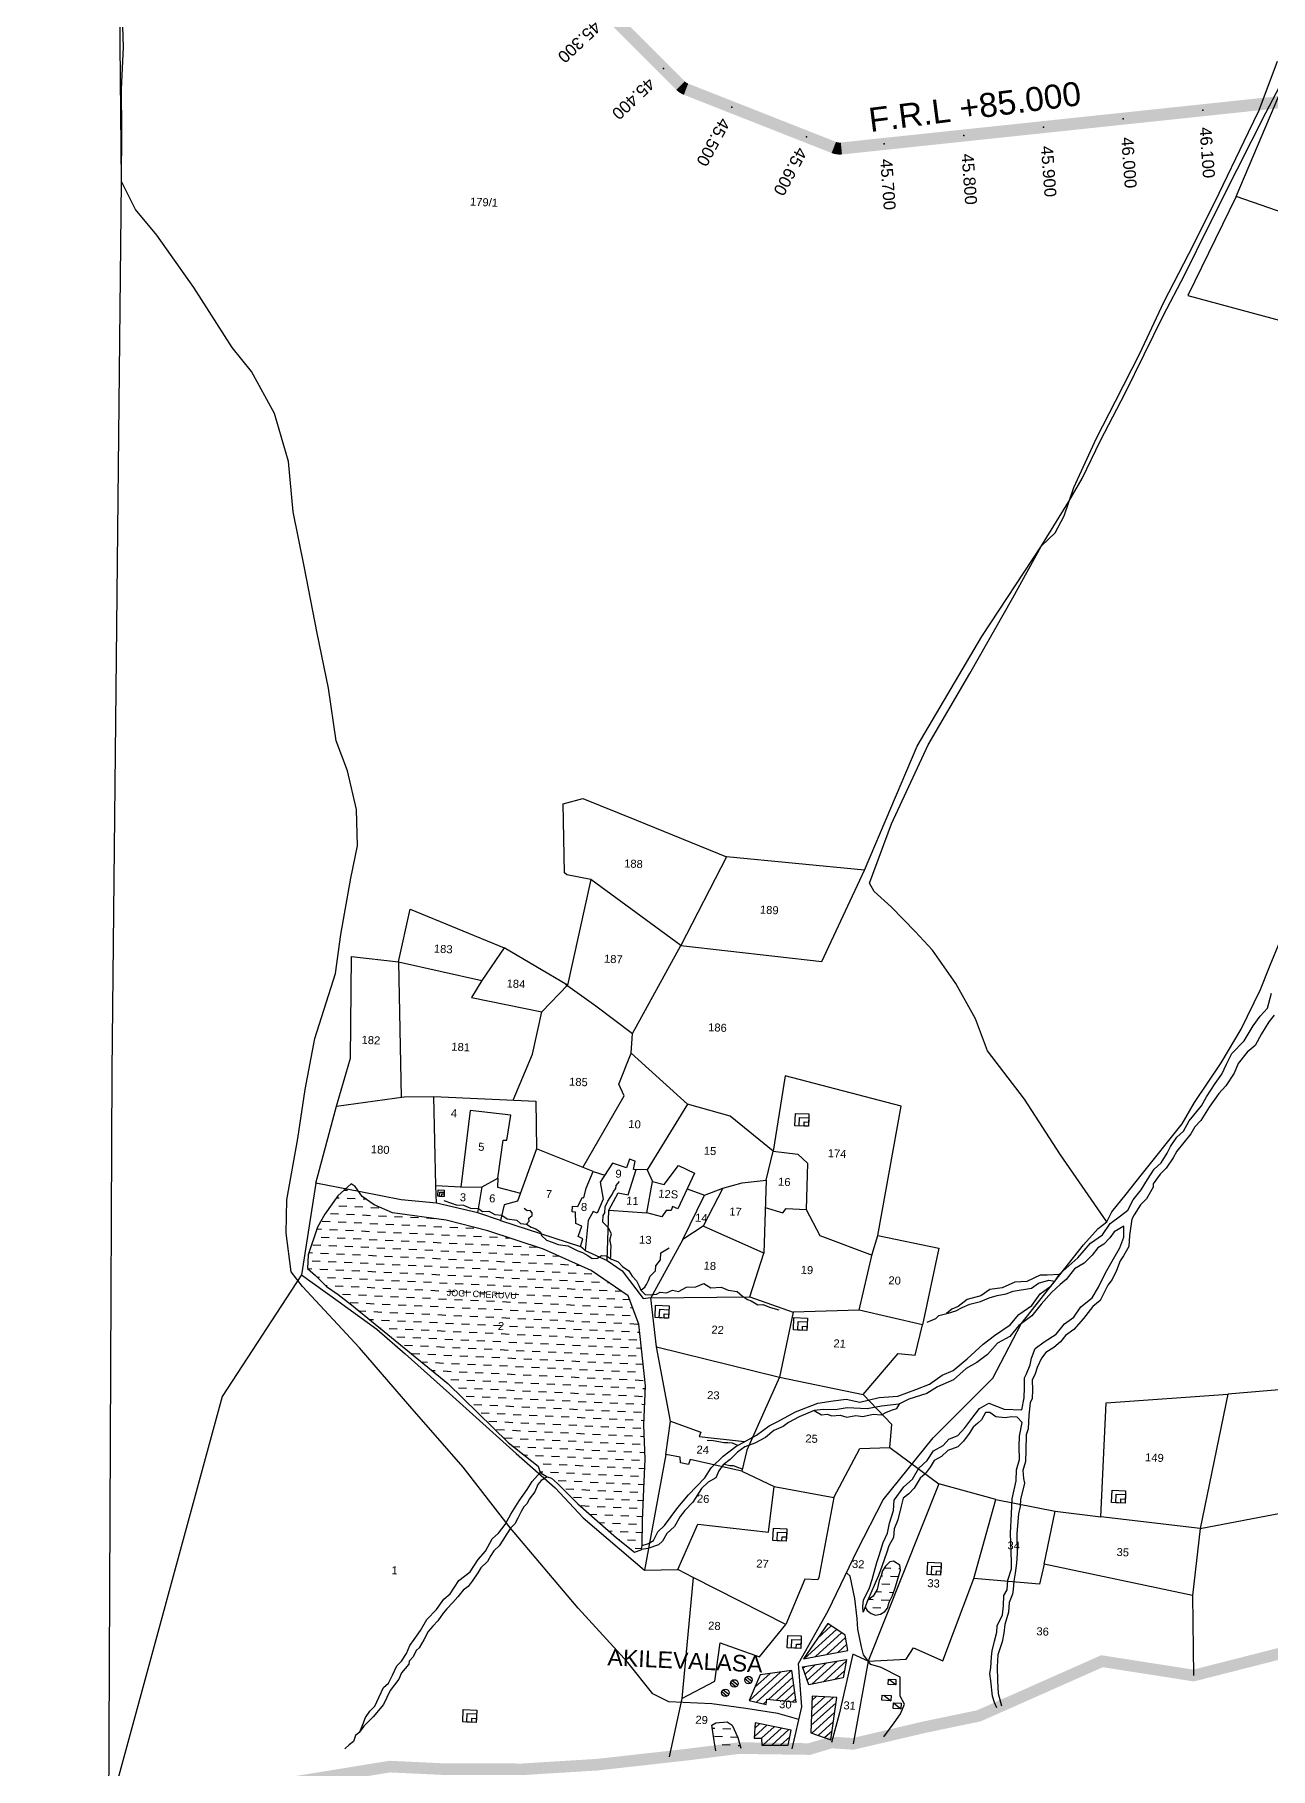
# Model space of a CAD drawing. Header units: inches. Extents: x 331863 to 341720, y 1578080 to 1585042.
# Drawn here: x 337528 to 339070, y 1580415 to 1582580 of the extents above; entities that cross this region are included whole.
import ezdxf

# ---------------------------------------------------------------- set-up
doc = ezdxf.new("R2010")
doc.units = ezdxf.units.IN
doc.header["$MEASUREMENT"] = 0
for name, pattern in [('ACAD_ISO02W100', [15, 12, -3]), ('ACAD_ISO03W100', [30, 12, -18]), ('ACAD_ISO07W100', [3, 0, -3]), ('BORDER', [1.75, 0.5, -0.25, 0.5, -0.25, 0, -0.25])]:
    doc.linetypes.add(name, pattern=pattern)
for name, color, linetype in [('BLOCK', 7, 'Continuous'), ('CARTTRACK', 30, 'ACAD_ISO02W100'), ('NALA', 4, 'Continuous'), ('ROUND WELL', 5, 'Continuous'), ('SQUAREWELL', 5, 'Continuous'), ('SURVEY_BND', 7, 'Continuous'), ('SURVEY_NO', 7, 'Continuous'), ('VILLAGE_AREA', 1, 'Continuous'), ('WATER_BODY', 4, 'Continuous')]:
    doc.layers.add(name, color=color, linetype=linetype)
doc.layers.add('FOOTPATH', color=150, linetype='ACAD_ISO07W100', lineweight=30)
doc.layers.add('VILL_BOUNDARY', color=6, linetype='BORDER', lineweight=30)
doc.styles.get("Standard").update_dxf_attribs({"font": 'arial.ttf'})
pattern_1 = [(177.32152, (333092.934, 1582572.598), (-10.450213, -9.516138), [9.994094, -9.994094])]

msp = doc.modelspace()

# ---------------------------------------------------------------- hatches: boundary and pattern name
at = {"layer": 'VILLAGE_AREA', "linetype": 'ByBlock'}
h = msp.add_hatch(dxfattribs=at)
h.set_pattern_fill('ANSI31', color=256, scale=59.964567, angle=177.3215, style=0)
h.set_pattern_definition([(222.32152, (333092.934, 1582572.598), (5.0466945, -5.542063), [])])
h.paths.add_polyline_path([(338529.3, 1580503.2), (338498.2, 1580504.8), (338496.6, 1580459.2), (338521.7, 1580450.4)])
h.paths.add_polyline_path([(338473.2, 1580536.8), (338433.3, 1580531.5), (338419.8, 1580499.6), (338440.8, 1580494.7), (338441.9, 1580501.1), (338478.2, 1580497.4)])
h.paths.add_polyline_path([(338472.2, 1580462.5), (338427.3, 1580471.6), (338425.9, 1580452.3), (338435, 1580452.7), (338435.4, 1580443.9), (338468.4, 1580443.6)])
h.paths.add_polyline_path([(338541.4, 1580550.6), (338486.2, 1580541.7), (338494.3, 1580519), (338537.2, 1580528)])
h.paths.add_polyline_path([(338539.5, 1580581.1), (338517.9, 1580595.5), (338487.6, 1580551.5), (338543.1, 1580562.1)])
at = {"layer": 'WATER_BODY', "linetype": 'ByBlock'}
h = msp.add_hatch(dxfattribs=at)
h.set_pattern_fill('DASH', color=256, scale=79.952756, angle=177.3215, style=0)
h.set_pattern_definition(pattern_1)
h.paths.add_polyline_path([(338290.3, 1580892.4), (338282.1, 1580969.3), (338268.5, 1581005), (338222.5, 1581036.3), (338162.8, 1581063.1), (338093.4, 1581086), (338041.2, 1581099.4), (337974.3, 1581108.4), (337951.5, 1581118.6), (337936.4, 1581128.9), (337931.9, 1581135.4), (337915.6, 1581138.5), (337906, 1581129.7), (337890.1, 1581106.6), (337880.6, 1581090.5), (337869, 1581055.9), (337868.2, 1581039), (337878.1, 1581030.2), (337892.1, 1581016.5), (337906.6, 1581006.7), (337923.4, 1580993.6), (338043.5, 1580895.5), (338119, 1580821.8), (338156.2, 1580792.3), (338158.9, 1580784.2), (338167.3, 1580778.7), (338172.8, 1580777.2), (338180.4, 1580770.6), (338205.7, 1580745), (338253.9, 1580702.6), (338276.5, 1580684.9), (338285, 1580687.6), (338285.3, 1580688.2), (338286, 1580692.9), (338286.6, 1580724.4), (338288.2, 1580763.3), (338290, 1580801), (338288, 1580843.5)])
h = msp.add_hatch(dxfattribs=at)
h.set_pattern_fill('DASH', color=256, scale=79.952756, angle=177.3215, style=0)
h.set_pattern_definition(pattern_1)
h.paths.add_polyline_path([(338602.6, 1580641.4), (338605.8, 1580652.5), (338608.7, 1580662.3), (338607.7, 1580668.6), (338600.1, 1580673.5), (338595.3, 1580672.7), (338589.9, 1580667.3), (338586.4, 1580661.4), (338584.7, 1580655.1), (338582.1, 1580649.2), (338579.5, 1580638.3), (338574.7, 1580630), (338567.6, 1580624.5), (338564.4, 1580616), (338567.2, 1580611.9), (338572.2, 1580608.1), (338577.6, 1580606), (338583.8, 1580607.2), (338589.1, 1580610.7), (338592.3, 1580614.8), (338594.7, 1580622.2), (338598.6, 1580630.5)])
h = msp.add_hatch(dxfattribs=at)
h.set_pattern_fill('DASH', color=256, scale=79.952756, angle=177.3215, style=0)
h.set_pattern_definition(pattern_1)
h.paths.add_polyline_path([(338376.1, 1580449.3), (338378.2, 1580436.5), (338405.3, 1580439.9), (338394.7, 1580471.3), (338392.2, 1580472.8), (338378.2, 1580471.5), (338373.2, 1580468.7)])
h.paths.add_polyline_path([(338405.4, 1580453.3), (338398.7, 1580468.7), (338394.7, 1580471.3), (338405.3, 1580439.9), (338407, 1580440.1), (338409.5, 1580440.1)])

# ---------------------------------------------------------------- linework, layer by layer
at = {"layer": 'BLOCK', "color": 1, "const_width": 15}
msp.add_lwpolyline([(339085, 1582495.7), (338534.9, 1582437.5, -0.120701), (338525.4, 1582438.8), (338340.9, 1582511.5, -0.102927), (338334.1, 1582515.9), (337970.3, 1582879.7, 0.147755), (337960.1, 1582885.2), (337663, 1582945, -0.24089), (337648.8, 1582956.3), (337545, 1583184.6, -0.117975), (337543.2, 1583193.8), (337559, 1583559.1, 0.023), (337559, 1583560.9), (337535.1, 1584048.5)], format="xyb", dxfattribs=at)
at = {"layer": 'BLOCK', "color": 2}
for p in [(338312.7, 1582537.3), (338398.2, 1582488.9), (338986, 1582485.2), (338787.1, 1582464.2), (338886.6, 1582474.7), (338491.3, 1582452.2), (338588.2, 1582443.2), (338687.7, 1582453.7)]:
    msp.add_point(p, dxfattribs=at)
at = {"layer": 'CARTTRACK', "linetype": 'ByBlock'}
for points in [[(338481.9, 1580476), (338455.6, 1580483.1), (338415.5, 1580489.4), (338373, 1580495.5), (338319.5, 1580498), (338299.4, 1580508), (338268.1, 1580546.8), (338206.4, 1580615), (338121.9, 1580714.6), (338062.8, 1580791.1), (337995.9, 1580867.1), (337933, 1580940.1), (337861.9, 1581016.6), (337847.8, 1581034.9), (337841.5, 1581083), (337842.3, 1581124.7), (337856.3, 1581201.3), (337865.3, 1581262.6), (337877.6, 1581326.2), (337903.1, 1581407.5), (337909.8, 1581456.2), (337922.3, 1581526.4), (337930.6, 1581566.6), (337929.3, 1581612.3), (337918.3, 1581660.2), (337903.9, 1581697.9), (337894.6, 1581763.5), (337880.5, 1581832.4), (337864.1, 1581916.1), (337850.2, 1581983.8), (337844.6, 1582046.6), (337827.1, 1582106.5), (337798.4, 1582159.1), (337774.1, 1582188.8), (337726.2, 1582263.7), (337680.2, 1582329.3), (337653.7, 1582361.5), (337636, 1582396.1), (337636.3, 1582459.7), (337636.1, 1582511.4), (337638.5, 1582564), (337636.8, 1582615.3)], [(338473.6, 1580439.2), (338485.4, 1580491.8), (338481.3, 1580545.6), (338518.4, 1580611.3), (338554.9, 1580687.8), (338587.2, 1580750), (338649.4, 1580827.5), (338723.8, 1580902), (338759.4, 1580969.7), (338837.3, 1581068.7), (338855.3, 1581088.8), (338866.2, 1581097.3), (338808.4, 1581181.1), (338763.7, 1581250.4), (338717.1, 1581310.7), (338702.3, 1581350.7), (338677.8, 1581394.9), (338648.8, 1581436.3), (338627.1, 1581459.6), (338597, 1581490.5), (338575.7, 1581509.8), (338569.8, 1581520), (338597.4, 1581594.1), (338643.1, 1581692.7), (338695.4, 1581782.1), (338749, 1581876.5), (338784.7, 1581941.4), (338801.8, 1581957.7), (338813, 1581978.7), (338825.1, 1582014.3), (338853.5, 1582075.8), (338877, 1582122), (338907.5, 1582181.5), (338937.3, 1582245.4), (338968.7, 1582306.1), (339001.3, 1582370.4), (339043.2, 1582457.8), (339056.6, 1582485.4), (339079.5, 1582546.6)]]:
    msp.add_lwpolyline(points, dxfattribs=at)
at = {"layer": 'FOOTPATH', "linetype": 'ByBlock'}
for points in [[(338866.2, 1581097.3), (338872.4, 1581109.9), (338890.5, 1581131.7), (338909.2, 1581155.5), (338960.4, 1581219.4), (338975.8, 1581246.4), (339008.9, 1581295.7), (339034.1, 1581337.8), (339058, 1581387.3), (339070.3, 1581417.8), (339082.2, 1581446.8)], [(338587.7, 1580454.3), (338600.8, 1580471.5), (338608.7, 1580482.8), (338613.6, 1580495.1), (338608.2, 1580505.1), (338608.2, 1580528.5), (338584.4, 1580540.6), (338571.5, 1580544.6), (338562.5, 1580556.7), (338559.8, 1580566.4), (338555.3, 1580588.7), (338554.7, 1580602.1), (338551.8, 1580627.1), (338545.8, 1580654.7), (338541.1, 1580658.9)]]:
    msp.add_lwpolyline(points, dxfattribs=at)
at = {"layer": 'NALA', "linetype": 'ByBlock'}
for points in [[(338286, 1580692.9), (338293.9, 1580695.7), (338300.3, 1580699.4), (338305.5, 1580710.3), (338314.1, 1580717.9), (338330.6, 1580740.4), (338343.9, 1580756.4), (338364.4, 1580777.5), (338372.4, 1580790), (338387.4, 1580804.7), (338402.9, 1580816.7), (338428.7, 1580830.8), (338444.9, 1580842.3), (338455.6, 1580847.9), (338477.7, 1580859.9), (338505.3, 1580870.7), (338524.4, 1580873.7), (338540.8, 1580875.8), (338557.7, 1580872), (338582.2, 1580877.8), (338605.5, 1580879.6), (338627.8, 1580888), (338644.7, 1580894.7), (338660.5, 1580905.7), (338674.3, 1580911.8), (338692.1, 1580926), (338712, 1580944.3), (338726.2, 1580955.4), (338745.7, 1580968.8), (338756.3, 1580981.7), (338772.5, 1580992.7), (338783.1, 1581007.4), (338797, 1581017.5), (338800.9, 1581022.5), (338807.8, 1581032.3), (338830.2, 1581052.2), (338845.8, 1581070.6), (338861.1, 1581080.8), (338870.4, 1581095.3), (338883.3, 1581104.9), (338892.5, 1581112), (338899, 1581124.5), (338909.3, 1581137.2), (338916.9, 1581150.3), (338925.5, 1581163), (338934.3, 1581171), (338941.8, 1581183), (338946, 1581191.5), (338953.6, 1581202.8), (338962.1, 1581210.5), (338969.1, 1581223.2), (338984.6, 1581241.9), (338990.6, 1581253.5), (339001.4, 1581269.8), (339009.9, 1581281.8), (339015.8, 1581294.1), (339022.3, 1581307.6), (339037.6, 1581323.2), (339049, 1581341.9), (339057.9, 1581354.1), (339066.8, 1581364.2), (339072, 1581382.8)], [(339075.4, 1581355.3), (339068.5, 1581347), (339059.4, 1581331.9), (339051.4, 1581317.3), (339041.6, 1581308.9), (339030.1, 1581294.8), (339025.1, 1581283), (339014.7, 1581267), (339006.2, 1581257.3), (338994.2, 1581240.4), (338983.8, 1581223.9), (338976.3, 1581215.9), (338971.2, 1581207.2), (338953.7, 1581185.4), (338949, 1581177.1), (338940.6, 1581164.2), (338932.9, 1581156.7), (338924.3, 1581144.5), (338924.1, 1581140.5), (338915.9, 1581126), (338908.2, 1581118.5), (338900.3, 1581105.9), (338897.6, 1581100.4), (338894.5, 1581080.3), (338893.8, 1581066.6), (338887.3, 1581054.6), (338883, 1581048.4), (338878.4, 1581036.4), (338872.9, 1581025.1), (338867.4, 1581018.3), (338857.8, 1580999), (338848.9, 1580991.6), (338837.3, 1580976.5), (338825.1, 1580963), (338814.8, 1580955.5), (338808.6, 1580947.3), (338800.2, 1580940.2), (338790.2, 1580934.1), (338784.8, 1580926.8), (338779.2, 1580915.2), (338776.9, 1580907.5), (338773, 1580899.5), (338773.6, 1580887.3), (338773.1, 1580876.5), (338770.5, 1580871.2), (338768.8, 1580855.8), (338768, 1580838.7), (338765.4, 1580831.3), (338765.3, 1580811.8), (338764.7, 1580797.9), (338761.3, 1580786.9), (338762.1, 1580776.8), (338763.6, 1580771), (338758.4, 1580750.6), (338757.9, 1580741.8), (338755.9, 1580732.5), (338753.8, 1580708.1), (338754.4, 1580683.6), (338753.7, 1580671.2), (338751.9, 1580658.7), (338750.3, 1580648.4), (338749.2, 1580638), (338748.4, 1580632.4), (338744.3, 1580621.9), (338743.7, 1580609.7), (338739.1, 1580594.3), (338737.6, 1580583.8), (338735.8, 1580572.9), (338730.2, 1580556.7), (338729.5, 1580541.5), (338729.6, 1580524), (338730.5, 1580508.1), (338734.9, 1580492.9)], [(338246.5, 1581051.2), (338247, 1581054.4), (338247.1, 1581060.5), (338247.4, 1581066.7), (338246.5, 1581071.5), (338245.8, 1581074.5), (338247.8, 1581082.3), (338243.8, 1581090.1), (338237.1, 1581097), (338237.5, 1581105.1), (338239.7, 1581108.4), (338239.9, 1581115.8), (338243.1, 1581122.9), (338246, 1581127.8), (338248.6, 1581131.2), (338250.2, 1581135), (338253.3, 1581138.8), (338253.5, 1581142.5), (338257.9, 1581147.6)], [(338038.6, 1581124), (338048.1, 1581120.7), (338054, 1581118.5), (338062.9, 1581118.1), (338071.7, 1581114.2), (338081.6, 1581113.7), (338086.9, 1581110.1), (338094.6, 1581110.4), (338102.3, 1581106.2), (338111.1, 1581105.5), (338117.4, 1581100.9), (338129.5, 1581099.2), (338134, 1581095.2), (338141.9, 1581094.4), (338144.9, 1581098.2), (338144.6, 1581101.9), (338148.7, 1581105.3), (338148.9, 1581108.6), (338146.1, 1581111.4), (338142.4, 1581110.9), (338138.9, 1581113.8)], [(338141.9, 1581094.4), (338147.6, 1581090.4), (338153.5, 1581088.4), (338159.2, 1581084.5), (338160.5, 1581080.1), (338166.8, 1581074.5), (338173.9, 1581071.7), (338181.2, 1581069.1), (338193.4, 1581067.3), (338206, 1581061), (338211.6, 1581059), (338218.2, 1581055), (338223.6, 1581051.6), (338230.2, 1581051.7), (338235.2, 1581055), (338241.4, 1581054.9), (338246.8, 1581051), (338256.2, 1581047.4), (338261.6, 1581041.3), (338269.6, 1581036.2), (338273.6, 1581029.5), (338278.9, 1581023.6), (338282.5, 1581016.9), (338284.6, 1581011.8), (338289.7, 1581006.5), (338296.5, 1581006.2), (338304.2, 1581007), (338308.6, 1581009.3), (338316.6, 1581008.5), (338323.8, 1581011.9), (338331.4, 1581010.4), (338341.3, 1581015.7), (338353.3, 1581016.2), (338363, 1581020.3), (338372, 1581014.7), (338384.8, 1581015.8), (338393.7, 1581011.8), (338404.9, 1581010.1), (338411.6, 1581004.3), (338417.6, 1581000.3), (338422.3, 1580998.5), (338430.6, 1580993.6), (338436.8, 1580994), (338446.4, 1580990.1), (338456.6, 1580987.4)], [(338728.9, 1580490.3), (338726, 1580497.2), (338723.7, 1580504.9), (338721.6, 1580524.1), (338720.4, 1580533.4), (338721.4, 1580540.4), (338722.2, 1580553.9), (338723.1, 1580561.7), (338726, 1580573.7), (338728.9, 1580584.7), (338729.3, 1580592.7), (338736, 1580606.5), (338737.2, 1580617.6), (338737.8, 1580630.6), (338742, 1580637.7), (338742.5, 1580650), (338747.3, 1580663.8), (338747.3, 1580672.8), (338746.1, 1580708.3), (338747.2, 1580732.8), (338747.9, 1580751.4), (338753, 1580773.8), (338753.6, 1580787.5), (338757.3, 1580800.6), (338756.8, 1580816.8), (338757.4, 1580829.6), (338760.5, 1580846.6), (338754.4, 1580853.3), (338747.4, 1580853.6), (338739.2, 1580852.4), (338727.9, 1580853.9), (338720.2, 1580859.1), (338714.8, 1580859.3), (338709.7, 1580850.1), (338705.3, 1580845.8), (338699.6, 1580840.9), (338694.6, 1580832.8), (338687.4, 1580823.3), (338680.2, 1580816.1), (338667.9, 1580811.6), (338659.8, 1580804.3), (338650.6, 1580799.3), (338645.9, 1580791), (338639.5, 1580782.4), (338633.3, 1580777.1), (338625.9, 1580764.7), (338619.1, 1580757.5), (338612.1, 1580752.1), (338609.6, 1580742), (338605.4, 1580725), (338600.6, 1580714), (338600.1, 1580703.2), (338594, 1580692.5), (338591.5, 1580684.8), (338585.3, 1580666.7), (338581.1, 1580655.5), (338567.4, 1580623.9), (338561.9, 1580609.7), (338561.7, 1580616.9), (338562.6, 1580625), (338570.1, 1580640.4), (338573.4, 1580650.7), (338575.7, 1580659.8), (338579.2, 1580671.9), (338582.1, 1580680.7), (338587.2, 1580696.9), (338592.4, 1580708.5), (338595.1, 1580721.1), (338600, 1580736.9), (338600.6, 1580749.6), (338612.7, 1580766.3), (338623.7, 1580775.9), (338631.5, 1580789.5), (338641.8, 1580799.1), (338649.7, 1580811.1), (338661.9, 1580817.8), (338669.2, 1580825.7), (338680.2, 1580830.4), (338688.9, 1580840.1), (338696.5, 1580849.9), (338707.4, 1580864.3), (338718.9, 1580870.6), (338738.3, 1580863.5), (338760.2, 1580862.5), (338763, 1580877.5), (338763.6, 1580890.4), (338763.7, 1580902.5), (338766.2, 1580907.3), (338770.4, 1580918.5), (338772.4, 1580927.1), (338776.9, 1580939.1), (338788.2, 1580947.5), (338802.9, 1580956.8), (338813.5, 1580969.8), (338825, 1580978.3), (338833.8, 1580991.1), (338848, 1581002.4), (338855.8, 1581015.7), (338864.5, 1581033.5), (338874.5, 1581051), (338882.5, 1581064.6), (338887.5, 1581078.1), (338887.5, 1581091.7), (338875.5, 1581084.8), (338870.2, 1581077.4), (338862.4, 1581069.4), (338854.9, 1581064.7), (338848.2, 1581055.6), (338838, 1581045.6), (338826, 1581038.7), (338815.4, 1581025.2), (338807.9, 1581019), (338797.2, 1581008.8), (338784.5, 1580994.4), (338772.6, 1580979.9), (338756.6, 1580967.6), (338745, 1580954.1), (338729.7, 1580945.6), (338717.5, 1580931.6), (338703.8, 1580921.5), (338690.7, 1580914.3), (338675, 1580899.9), (338655, 1580891.4), (338641.5, 1580882.9), (338619.2, 1580875.9), (338606.4, 1580869.7), (338585, 1580866.9), (338567, 1580863.7), (338542.1, 1580864.8), (338527.1, 1580862.5), (338512.1, 1580862.8), (338500.9, 1580861.6), (338482.2, 1580853.9), (338469, 1580846.6), (338462, 1580841.8), (338450.7, 1580836.5), (338440.2, 1580827.9), (338426.8, 1580820.7), (338414.4, 1580816.2), (338405, 1580809.6), (338396.1, 1580800.6), (338387.4, 1580793.7), (338381.9, 1580786.2), (338378.2, 1580777.6), (338368.7, 1580772.3), (338360.3, 1580764.2), (338349.5, 1580747.2), (338339.2, 1580736.8), (338333.6, 1580729.1), (338326.5, 1580716.6), (338317.1, 1580707.9), (338311.4, 1580698.5), (338306.6, 1580693.8), (338293.2, 1580689.5), (338285.3, 1580688.2), (338286, 1580692.9)], [(338284.6, 1581011.8), (338289.6, 1581015.7), (338291.7, 1581019), (338294, 1581024.1), (338296.2, 1581029.5), (338302.8, 1581036.2), (338303.1, 1581042.2), (338309.2, 1581049.6), (338309.6, 1581058.5), (338319.8, 1581064.9)], [(338807.3, 1581031.5), (338791.7, 1581030.6), (338783, 1581030.8), (338766.5, 1581022.7), (338751.6, 1581022), (338735.5, 1581014.8), (338720.4, 1581012.9), (338708.9, 1581004.9), (338692, 1581000.2), (338680.6, 1580991.7), (338672.6, 1580988), (338666.1, 1580982.7)], [(338641.8, 1580972.1), (338652.7, 1580976.6), (338656.5, 1580980.3), (338668.2, 1580983.2), (338677.8, 1580986.3), (338685.7, 1580990.1), (338695.2, 1580994.5), (338708.4, 1580997.6), (338719.5, 1581002.3), (338729.5, 1581005.3), (338740.5, 1581007.5), (338749.2, 1581010.8), (338772.1, 1581014.4), (338780.9, 1581020.7), (338793.8, 1581024.5), (338801.4, 1581023.2)], [(338500.9, 1580861.6), (338510.1, 1580856.2), (338517.2, 1580856.9), (338522.9, 1580854.8), (338533.2, 1580856), (338541.8, 1580853.2), (338553, 1580855.3), (338561.5, 1580854.3), (338574.4, 1580856.9), (338585.1, 1580856.2), (338591.2, 1580859.5), (338598.7, 1580862.3), (338604.2, 1580864.1), (338607.8, 1580870.4)], [(338405.4, 1580818), (338399.1, 1580820.8), (338393.2, 1580821.1), (338388.1, 1580821.4), (338381.7, 1580822.7), (338374.6, 1580823.7), (338367.2, 1580824)], [(338388.6, 1580794.7), (338395.7, 1580793.1), (338399.8, 1580792.9), (338405, 1580791.1), (338409.6, 1580789.4), (338411.3, 1580789)], [(338158.9, 1580784.2), (338167.3, 1580778.7), (338160, 1580774.4), (338156, 1580769.2), (338151.9, 1580760), (338145.1, 1580750.9), (338142.5, 1580745.6), (338138.4, 1580741.5), (338135.1, 1580735.7), (338130.8, 1580727.1), (338127.2, 1580720.3), (338121.9, 1580714.6), (338117.1, 1580707.8), (338112.1, 1580699.7), (338107.4, 1580692.7), (338100.8, 1580686.3), (338097.3, 1580680.8), (338093.1, 1580673), (338084.7, 1580665), (338081.1, 1580659.1), (338073.9, 1580648.7), (338069, 1580641.8), (338062.7, 1580637.3), (338055.9, 1580629), (338049.6, 1580621.8), (338042.4, 1580613.9), (338037.8, 1580608.7), (338031, 1580599.1), (338024.7, 1580592.5), (338018.9, 1580585.5), (338013.7, 1580575.2), (338007.5, 1580565.3), (338003.8, 1580562.1), (338000.2, 1580554), (337995.4, 1580548.7), (337994.7, 1580545.1), (337985.8, 1580534), (337982.2, 1580526.2), (337971.6, 1580512), (337963, 1580494.7), (337950.4, 1580479.3), (337938.4, 1580467.5), (337932.8, 1580459.4), (337928.1, 1580455.9), (337925.5, 1580448.4), (337920.1, 1580444.2), (337914.7, 1580439)], [(337933.6, 1580460.6), (337937.5, 1580469.7), (337940.8, 1580478.2), (337946.2, 1580486.3), (337952.3, 1580492.3), (337957.2, 1580503.1), (337963, 1580515.9), (337969.4, 1580521.1), (337974.3, 1580531.3), (337979.8, 1580543), (337985.8, 1580548.6), (337991.7, 1580558.3), (337995.9, 1580568.4), (338001.4, 1580575.7), (338009.3, 1580586.8), (338017.4, 1580600.6), (338029.4, 1580613.1), (338038.5, 1580625.9), (338046.4, 1580632.8), (338057.1, 1580649.2), (338071.4, 1580660.3), (338081.2, 1580675.8), (338090.5, 1580686.1), (338099, 1580701.2), (338106.8, 1580708.3), (338115.1, 1580719.4), (338122.3, 1580732.3), (338132.5, 1580749), (338142.5, 1580762.8), (338148.7, 1580772.8), (338158.9, 1580784.2)], [(338564.4, 1580616), (338567.2, 1580611.9), (338572.2, 1580608.1), (338577.6, 1580606), (338583.8, 1580607.2), (338589.1, 1580610.7), (338592.3, 1580614.8), (338594.7, 1580622.2), (338598.6, 1580630.5), (338602.6, 1580641.4), (338605.8, 1580652.5), (338608.7, 1580662.3), (338607.7, 1580668.6), (338600.1, 1580673.5), (338595.3, 1580672.7), (338589.9, 1580667.3), (338586.4, 1580661.4), (338584.7, 1580655.1), (338582.1, 1580649.2), (338579.5, 1580638.3), (338574.7, 1580630), (338567.6, 1580624.5), (338564.4, 1580616)]]:
    msp.add_lwpolyline(points, dxfattribs=at)
at = {"layer": 'ROUND WELL', "linetype": 'ByBlock'}
for centre in [(338390.1, 1580509.1), (338401.3, 1580520.8), (338418.9, 1580525.1)]:
    msp.add_circle(centre, 4.72, dxfattribs=at)
at = {"layer": 'SQUAREWELL', "linetype": 'ByBlock'}
for points in [[(338477.6, 1581232.7), (338494.4, 1581231.9), (338493.7, 1581216.5), (338476.9, 1581217.2)], [(338482.7, 1581227.7), (338494.2, 1581227.2), (338493.7, 1581216.5), (338482.2, 1581217)], [(338488.4, 1581221.9), (338493.9, 1581221.6), (338493.7, 1581216.5), (338488.2, 1581216.7)], [(338031.3, 1581137.3), (338039.1, 1581136.9), (338038.8, 1581128.7), (338030.9, 1581129.1)], [(338033.4, 1581134.4), (338039, 1581134.2), (338038.8, 1581128.7), (338033.2, 1581129)], [(338035.8, 1581132.2), (338038.9, 1581132), (338038.8, 1581128.7), (338035.6, 1581128.9)], [(338302.9, 1580993), (338319.7, 1580992.3), (338319, 1580976.8), (338302.2, 1580977.6)], [(338308, 1580988), (338319.5, 1580987.5), (338319, 1580976.8), (338307.5, 1580977.3)], [(338313.7, 1580982.2), (338319.2, 1580981.9), (338319, 1580976.8), (338313.5, 1580977)], [(338475.7, 1580977.8), (338492.5, 1580977), (338491.7, 1580961.5), (338475, 1580962.3)], [(338480.8, 1580972.8), (338492.2, 1580972.2), (338491.7, 1580961.5), (338480.3, 1580962.1)], [(338486.5, 1580966.9), (338492, 1580966.7), (338491.7, 1580961.5), (338486.3, 1580961.8)], [(338873, 1580762.3), (338889.8, 1580761.5), (338889.1, 1580746), (338872.3, 1580746.8)], [(338878.1, 1580757.3), (338889.6, 1580756.7), (338889.1, 1580746), (338877.6, 1580746.5)], [(338883.8, 1580751.4), (338889.3, 1580751.1), (338889.1, 1580746), (338883.6, 1580746.3)], [(338450.1, 1580714.8), (338466.9, 1580714), (338466.1, 1580698.5), (338449.4, 1580699.3)], [(338455.2, 1580709.8), (338466.6, 1580709.2), (338466.1, 1580698.5), (338454.7, 1580699.1)], [(338460.9, 1580703.9), (338466.4, 1580703.7), (338466.1, 1580698.5), (338460.6, 1580698.8)], [(338642.8, 1580672.3), (338659.6, 1580671.6), (338658.8, 1580656.1), (338642.1, 1580656.9)], [(338647.9, 1580667.3), (338659.3, 1580666.8), (338658.8, 1580656.1), (338647.4, 1580656.6)], [(338653.6, 1580661.5), (338659.1, 1580661.2), (338658.8, 1580656.1), (338653.4, 1580656.3)], [(338468.1, 1580580.9), (338484.8, 1580580.1), (338484.1, 1580564.6), (338467.3, 1580565.4)], [(338473.1, 1580575.9), (338484.6, 1580575.3), (338484.1, 1580564.6), (338472.6, 1580565.1)], [(338478.9, 1580570), (338484.4, 1580569.8), (338484.1, 1580564.6), (338478.6, 1580564.9)], [(338593.5, 1580526.3), (338603, 1580525.9), (338602.7, 1580519.1), (338593.2, 1580519.5)], [(338062.8, 1580488.3), (338079.5, 1580487.5), (338078.8, 1580472), (338062, 1580472.8)], [(338585.7, 1580506.1), (338597, 1580505.6), (338596.7, 1580499.3), (338585.4, 1580499.8)], [(338599.9, 1580496.6), (338609.7, 1580496.1), (338609.3, 1580489), (338599.6, 1580489.5)], [(338067.8, 1580483.2), (338079.3, 1580482.7), (338078.8, 1580472), (338067.3, 1580472.5)], [(338073.6, 1580477.4), (338079.1, 1580477.1), (338078.8, 1580472), (338073.3, 1580472.3)]]:
    msp.add_lwpolyline(points, close=True, dxfattribs=at)
for points in [[(338385.7, 1580510.9), (338392.3, 1580504.9)], [(338387.3, 1580512.9), (338394.4, 1580507.3)], [(338396.9, 1580522.6), (338403.5, 1580516.6)], [(338398.5, 1580524.6), (338405.6, 1580519)], [(338414.5, 1580526.9), (338421.2, 1580521)], [(338416.2, 1580528.9), (338423.3, 1580523.3)], [(338594, 1580526.3), (338602.7, 1580519.6)], [(338587.9, 1580506), (338596.7, 1580499.3)], [(338599.9, 1580496.6), (338609.3, 1580489)]]:
    msp.add_lwpolyline(points, dxfattribs=at)
at = {"layer": 'SURVEY_BND', "linetype": 'ByBlock'}
for points in [[(337860.6, 1581031.2), (337761.7, 1580879), (337620.3, 1580360.1), (337624.4, 1581285.7), (337636, 1582396.1), (337631.6, 1582869.5), (337630, 1583042.4), (337629.5, 1583442.1), (337629.9, 1583625.4), (337631, 1583960)], [(338563.6, 1581536.5), (338629.4, 1581691.1), (338710.2, 1581828.3), (338784.7, 1581941.4), (338819, 1581996.5), (338835.7, 1582025.2), (338858.2, 1582072.7), (338889, 1582132.1), (338936.5, 1582228.6), (338963.7, 1582280), (338993.2, 1582339.9), (339029.4, 1582412.1), (339064.9, 1582481.9), (339091.5, 1582532.9), (339113, 1582576.4), (339223.3, 1582544.6), (339148.9, 1582335.4), (339027.8, 1582377.7), (339081, 1582503.2), (339113, 1582576.4)], [(339027.8, 1582377.7), (338967.6, 1582254), (339197.1, 1582192.1), (339257.9, 1582321), (339148.9, 1582335.4)], [(338222.1, 1581524.6), (338191.9, 1581530.4), (338189.1, 1581532.9), (338187.4, 1581619.3), (338211.9, 1581625.9), (338279.1, 1581598.8), (338391.3, 1581553.2), (338334.6, 1581442.4), (338510.6, 1581422.3), (338563.6, 1581536.5), (338391.3, 1581553.2)], [(338190.2, 1581394.2), (338228.4, 1581366.9), (338274, 1581332.2), (338334.6, 1581442.4), (338222.1, 1581524.6), (338193, 1581392.6)], [(337981.9, 1581421.8), (337996.5, 1581487.6), (338113.7, 1581439.5)], [(337904.6, 1581241.6), (337921.8, 1581301.7), (337923, 1581428.5), (337981.9, 1581421.8), (337985.1, 1581252.8)], [(337981.9, 1581421.8), (338085.8, 1581398.7), (338073, 1581377.3), (338160.8, 1581359.5), (338193, 1581392.6), (338113.7, 1581439.5), (338085.8, 1581398.7)], [(338124.9, 1581249.2), (338149.1, 1581306.5), (338160.8, 1581359.5)], [(338212.2, 1581165.1), (338263.7, 1581254.4), (338256.9, 1581269), (338272.5, 1581307.8), (338274, 1581332.2)], [(338272.5, 1581307.8), (338342.7, 1581244.1)], [(338580.3, 1581080.1), (338609.5, 1581241.7), (338464.8, 1581279.5), (338449.7, 1581185.5), (338480.3, 1581181.8), (338492.4, 1581170.5), (338490.7, 1581112.8)], [(338029.3, 1581120.4), (337985.4, 1581124.8), (337934.5, 1581134.9), (337878.7, 1581145.5), (337904.6, 1581241.6), (337988.9, 1581253.3), (338026.1, 1581253.9)], [(338059.9, 1581140.7), (338028.3, 1581142.2), (338026.1, 1581253.9), (338153.3, 1581247.9), (338154, 1581188.5)], [(338105.8, 1581151.7), (338112.5, 1581199.4), (338117, 1581199.2), (338122.3, 1581230.6), (338071.2, 1581236.2), (338059.9, 1581140.7), (338086.3, 1581141)], [(338449.7, 1581185.5), (338396.1, 1581229), (338342.7, 1581244.1), (338292.4, 1581162.3), (338298.9, 1581147.6), (338313.4, 1581144), (338331.3, 1581167.4), (338351.6, 1581158), (338342.5, 1581138.4), (338363.8, 1581130.7)], [(338225.1, 1581160), (338154, 1581188.5), (338130.5, 1581123), (338113.9, 1581118.3), (338109.1, 1581098.9), (338209.3, 1581066.4)], [(338440.9, 1581149.2), (338449.7, 1581185.5)], [(339345, 1581201.5), (339169.1, 1581159.5), (339194.1, 1580896.9), (339327.9, 1580913.5), (339315.4, 1580781.6), (339209.5, 1580757.6), (339194.1, 1580896.9), (339017.5, 1580882.2), (338983, 1580714.2), (339209.5, 1580757.6), (339185.8, 1580584.5)], [(338214.8, 1581061.5), (338209.3, 1581066.4), (338212.2, 1581076.2), (338206.2, 1581078.9), (338210.6, 1581091.9), (338203.1, 1581095.3), (338203, 1581109.5), (338198.7, 1581109.7), (338199, 1581116.7), (338205.9, 1581116.4), (338211, 1581127.8), (338213.4, 1581127.4), (338216.2, 1581139.2), (338225.1, 1581160), (338239.3, 1581155.6)], [(338292.4, 1581162.3), (338275.4, 1581162.4), (338277.5, 1581173), (338270.5, 1581175.6), (338266.4, 1581164.8), (338249, 1581170.4), (338233.5, 1581146.7), (338237.5, 1581125.4), (338230.1, 1581108), (338225, 1581110.2), (338218.5, 1581098.7), (338214.8, 1581061.5), (338242.3, 1581049.1), (338244.4, 1581111.6), (338291.8, 1581108.4)], [(338244.4, 1581111.6), (338256.3, 1581133.5), (338268.5, 1581131), (338278.7, 1581162.4)], [(337878.7, 1581145.5), (337860.6, 1581031.2), (337906.5, 1580998.2), (337955, 1580963.4), (337990.4, 1580932.3), (338045.5, 1580882.9), (338129, 1580808), (338177.7, 1580765.2), (338212.3, 1580727.7), (338289.2, 1580662.3)], [(338081, 1581108.3), (338029.3, 1581120.4), (338028.3, 1581142.2)], [(338109.1, 1581098.9), (338081, 1581108.3), (338086.3, 1581141), (338105.8, 1581151.7), (338105.3, 1581140.7), (338134.2, 1581133.2)], [(338342.5, 1581138.4), (338330.6, 1581113.6), (338324.1, 1581116.2), (338322.2, 1581111.2), (338316, 1581111.5), (338310.6, 1581103.4), (338291.8, 1581108.4), (338298.9, 1581147.6)], [(338337, 1581075.3), (338363.8, 1581130.7), (338386.8, 1581139.3), (338362.1, 1581091.7)], [(338386.8, 1581139.3), (338410.9, 1581145.8), (338440.9, 1581149.2), (338438.2, 1581057.9)], [(338439.9, 1581115), (338461.9, 1581108.6), (338466, 1581114), (338490.7, 1581112.8), (338507.8, 1581080.1), (338573.2, 1581055.7)], [(338420.6, 1581003.6), (338438.2, 1581057.9), (338362.1, 1581091.7), (338337, 1581075.3), (338296.8, 1581002.4)], [(338595.3, 1580815.6), (338598, 1580844.1), (338562.1, 1580881.6), (338605.7, 1580932.8), (338627.1, 1580930.7), (338636.2, 1580968.5), (338557.1, 1580987.1), (338573.5, 1581056.8), (338580.3, 1581080.1), (338656.6, 1581064.4), (338636.2, 1580968.5)], [(338242.3, 1581049.1), (338261.1, 1581036), (338287.4, 1581001.6), (338296.8, 1581002.7)], [(338304.1, 1580941.1), (338296.8, 1581002.4), (338420.6, 1581003.6), (338474.7, 1580984.3)], [(338557.1, 1580987.1), (338474.7, 1580984.3), (338457.5, 1580903.4), (338562.1, 1580881.6)], [(338321.3, 1580848.2), (338304.1, 1580941.1), (338457.5, 1580903.4)], [(338457.5, 1580903.4), (338416.8, 1580812.3), (338410.5, 1580785.7), (338451.1, 1580766.8)], [(338983, 1580714.2), (338858.9, 1580728.7), (338865.5, 1580871.1), (339017.5, 1580882.2)], [(338315.7, 1580806.6), (338321.3, 1580848.2), (338359.4, 1580834.7), (338357.5, 1580829.3), (338414.1, 1580822.8)], [(338525.6, 1580753.1), (338557.8, 1580814.2), (338595.3, 1580815.6), (338656.4, 1580770.1)], [(338410.5, 1580785.7), (338345.9, 1580800.5), (338343.8, 1580794.1), (338334.1, 1580796.2), (338333.5, 1580803.5), (338315.7, 1580806.6), (338289.2, 1580662.3), (338330.6, 1580663)], [(338727.6, 1580750.5), (338656.4, 1580770.1), (338568.5, 1580548.6), (338615.8, 1580551.2), (338625, 1580565.4), (338661.5, 1580549), (338700.3, 1580651.7)], [(338349.6, 1580653.1), (338330.6, 1580663), (338355.8, 1580719.8), (338443.8, 1580709.9), (338450.9, 1580766.9), (338525.6, 1580753.1), (338506.6, 1580653.2), (338505.6, 1580650.3), (338489.1, 1580651.1), (338465.5, 1580594.3)], [(338788, 1580669.6), (338782.3, 1580644.8), (338700.3, 1580651.7), (338727.6, 1580750.5), (338801.9, 1580736.1)], [(338983, 1580714.2), (338973.2, 1580630.8), (338788, 1580669.6), (338801.9, 1580736.1), (338858.9, 1580728.7)], [(338376.9, 1580523.8), (338383.7, 1580571.4), (338432.5, 1580553.9), (338465.5, 1580594.3), (338349.6, 1580653.1), (338335.6, 1580502.1), (338376.9, 1580523.8)], [(338973.2, 1580630.8), (338974.6, 1580530.7)], [(338568.5, 1580548.6), (338549.3, 1580557.6), (338531.9, 1580482.5), (338522.4, 1580447.1)], [(338568.5, 1580548.6), (338549.7, 1580445.4)], [(338335.6, 1580502.1), (338319.9, 1580429.4)]]:
    msp.add_lwpolyline(points, dxfattribs=at)
at = {"layer": 'VILL_BOUNDARY', "color": 6, "linetype": 'ACAD_ISO03W100', "lineweight": -2, "ltscale": 3, "const_width": 14.5}
msp.add_lwpolyline([(337586, 1580354.5), (337971, 1580417), (338036.6, 1580413.9), (338136.2, 1580413.6), (338230.1, 1580419.4), (338341.9, 1580431.9), (338407, 1580440.1), (338494.8, 1580438.9), (338522.4, 1580447.1), (338549.7, 1580445.4), (338638.9, 1580466.3), (338706.6, 1580480.4), (338860.3, 1580548.6), (338974.6, 1580530.7), (339199.5, 1580588)], dxfattribs=at)
at = {"layer": 'VILLAGE_AREA', "linetype": 'ByBlock'}
for points in [[(338487.6, 1580551.5), (338543.1, 1580562.1), (338539.5, 1580581.1), (338517.9, 1580595.5), (338487.6, 1580551.5)], [(338433.3, 1580531.5), (338419.8, 1580499.6), (338440.8, 1580494.7), (338441.9, 1580501.1), (338478.2, 1580497.4), (338473.2, 1580536.8), (338433.3, 1580531.5)], [(338486.2, 1580541.7), (338541.4, 1580550.6), (338537.2, 1580528), (338494.3, 1580519), (338486.2, 1580541.7)], [(338496.6, 1580459.2), (338521.7, 1580450.4), (338529.3, 1580503.2), (338498.2, 1580504.8), (338496.6, 1580459.2)], [(338427.3, 1580471.6), (338425.9, 1580452.3), (338435, 1580452.7), (338435.4, 1580443.9), (338468.4, 1580443.6), (338472.2, 1580462.5), (338427.3, 1580471.6)]]:
    msp.add_lwpolyline(points, dxfattribs=at)
at = {"layer": 'WATER_BODY', "linetype": 'ByBlock'}
for points in [[(338276.5, 1580684.9), (338285, 1580687.6), (338285.3, 1580688.2), (338286, 1580692.9), (338286.6, 1580724.4), (338288.2, 1580763.3), (338290, 1580801), (338288, 1580843.5), (338290.3, 1580892.4), (338282.1, 1580969.3), (338268.5, 1581005), (338222.5, 1581036.3), (338162.8, 1581063.1), (338093.4, 1581086), (338041.2, 1581099.4), (337974.3, 1581108.4), (337951.5, 1581118.6), (337936.4, 1581128.9), (337927.7, 1581141.5), (337922.6, 1581144.8), (337906, 1581129.7), (337890.1, 1581106.6), (337880.6, 1581090.5), (337869, 1581055.9), (337868.2, 1581039), (337878.1, 1581030.2), (337892.1, 1581016.5), (337906.6, 1581006.7), (337923.4, 1580993.6), (338043.5, 1580895.5), (338119, 1580821.8), (338156.2, 1580792.3), (338158.9, 1580784.2), (338167.3, 1580778.7), (338172.8, 1580777.2), (338180.4, 1580770.6), (338205.7, 1580745), (338253.9, 1580702.6), (338276.5, 1580684.9)], [(338378.2, 1580436.5), (338376.1, 1580449.3), (338373.2, 1580468.7), (338378.2, 1580471.5), (338392.2, 1580472.8), (338398.7, 1580468.7), (338405.4, 1580453.3), (338409.5, 1580440.1)]]:
    msp.add_lwpolyline(points, dxfattribs=at)

# ---------------------------------------------------------------- texts
at = {"layer": 'BLOCK', "color": 0}
for s, rotation, p in [('45.300', 223.3469, (338225.9, 1582597.9)), ('45.400', 223.3469, (338293.5, 1582527)), ('45.500', 241.6799, (338383.6, 1582477.1)), ('46.100', 274.1843, (338981.9, 1582463.8)), ('45.600', 241.6799, (338479.8, 1582440.4)), ('45.900', 274.1843, (338784, 1582440.2)), ('46.000', 274.1843, (338884.2, 1582451.2)), ('45.700', 274.1843, (338583.3, 1582424)), ('45.800', 274.1843, (338684.9, 1582430.6))]:
    msp.add_text(s, height=15, rotation=rotation, dxfattribs=at).set_placement(p)
at = {"layer": 'BLOCK', "color": 1}
msp.add_text('F.R.L +85.000', height=30, rotation=7.2874, dxfattribs=at).set_placement((338571.1, 1582458))
at = {"layer": 'SURVEY_NO', "linetype": 'ByBlock'}
for s, height, p in [('179/1', 9.99, (338071, 1582366.3)), ('188', 9.99, (338263.4, 1581539.9)), ('189', 9.99, (338433, 1581482.2)), ('183', 9.99, (338025.9, 1581433.5)), ('187', 9.99, (338238.3, 1581420.9)), ('184', 9.99, (338116.7, 1581390)), ('186', 9.99, (338368.3, 1581335.4)), ('182', 9.99, (337935.6, 1581319.7)), ('181', 9.99, (338047.7, 1581311.1)), ('185', 9.99, (338194.7, 1581267.5)), ('4', 9.99, (338047.1, 1581228.1)), ('10', 9.99, (338268.7, 1581214.5)), ('180', 9.99, (337947.2, 1581183)), ('5', 9.99, (338081.2, 1581186.1)), ('15', 9.99, (338362.9, 1581181.2)), ('174', 9.99, (338517.7, 1581178.1)), ('9', 9.99, (338252.5, 1581152.5)), ('16', 9.99, (338455.6, 1581142.5)), ('3', 9.99, (338058.3, 1581123.1)), ('6', 9.99, (338094.9, 1581121.7)), ('7', 9.99, (338165.6, 1581127.1)), ('8', 9.99, (338209.5, 1581111)), ('11', 9.99, (338266.1, 1581118.8)), ('12S', 9.99, (338306.1, 1581127.5)), ('14', 9.99, (338352, 1581097.5)), ('17', 9.99, (338394.7, 1581105.3)), ('13', 9.99, (338282.1, 1581070.2)), ('18', 9.99, (338362.7, 1581037.7)), ('19', 9.99, (338483.9, 1581032.5)), ('20', 9.99, (338593.4, 1581019.4)), ('JOGI  CHERUVU', 7.995, (338042, 1581004.9)), ('2', 9.99, (338105.8, 1580962.3)), ('22', 9.99, (338372.4, 1580957.8)), ('21', 9.99, (338524.8, 1580940.6)), ('23', 9.99, (338367, 1580876.1)), ('24', 9.99, (338353.8, 1580808)), ('25', 9.99, (338489.7, 1580821.9)), ('149', 9.99, (338913.9, 1580798.4)), ('26', 9.99, (338354.3, 1580746.8)), ('34', 9.99, (338742.1, 1580688.4)), ('35', 9.99, (338878.3, 1580680.1)), ('1', 9.99, (337973, 1580657.3)), ('27', 9.99, (338428.4, 1580665.7)), ('32', 9.99, (338547.9, 1580665.2)), ('33', 9.99, (338642, 1580641.2)), ('28', 9.99, (338368.3, 1580588.2)), ('36', 9.99, (338778.2, 1580581.1)), ('AKILEVALASA', 20.617, (338242.5, 1580543.5)), ('30', 9.99, (338457, 1580490.1)), ('31', 9.99, (338537.2, 1580488.6)), ('29', 9.99, (338352.4, 1580470.7))]:
    msp.add_text(s, height=height, rotation=357.3215, dxfattribs=at).set_placement(p)

doc.saveas('drawing.dxf')
